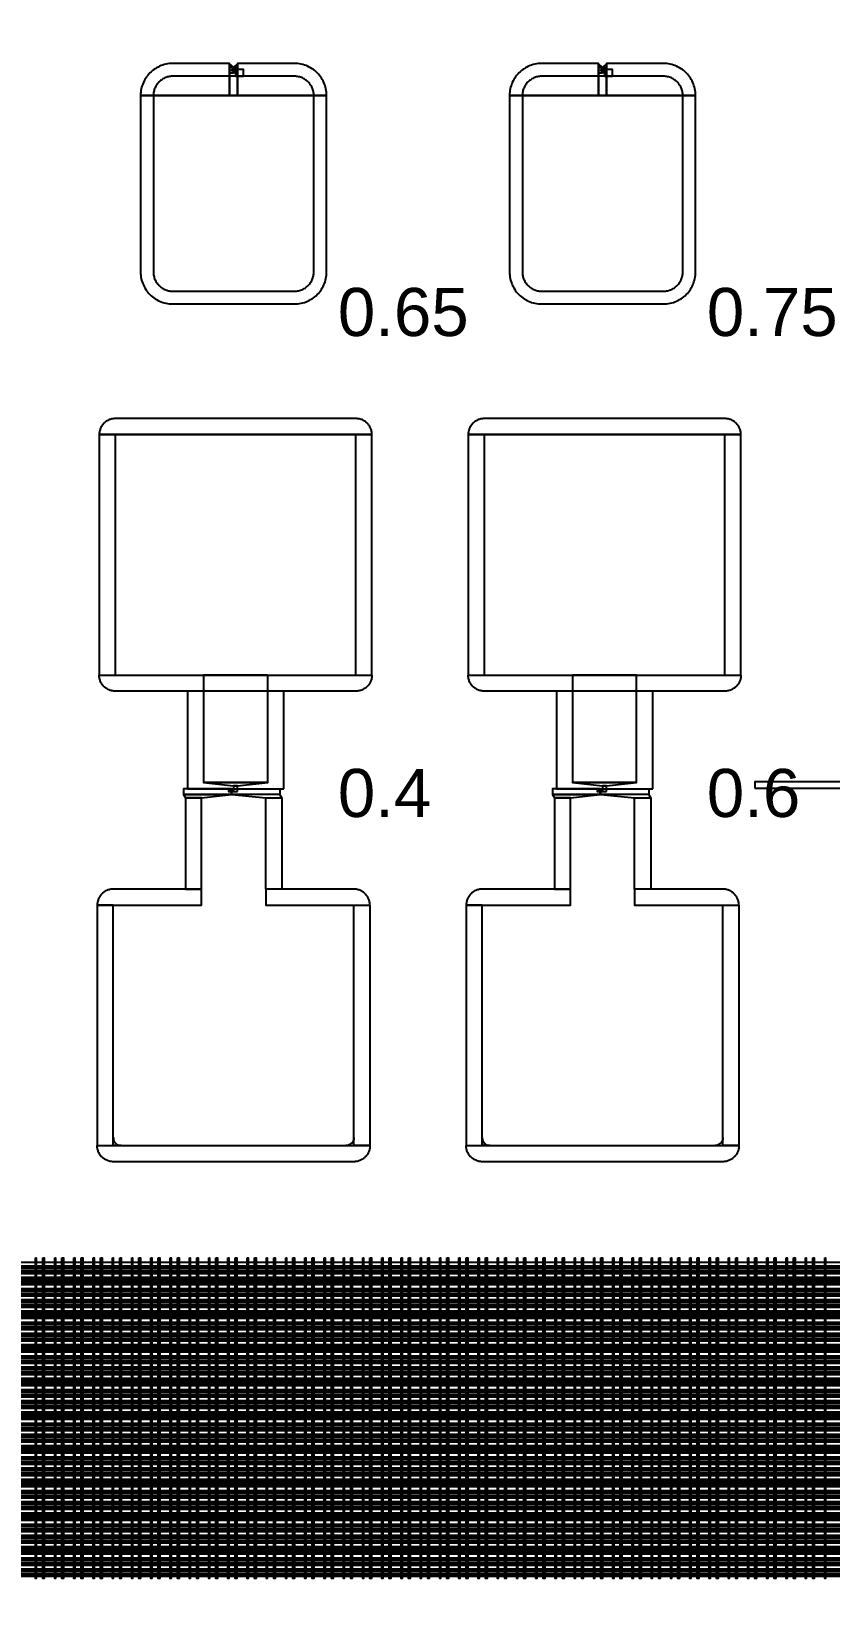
# Model space of a CAD drawing. Extents: x -50000 to 50000, y -50000 to 50000.
# Drawn here: x -18002 to -17007, y 15980 to 17940 of the extents above; entities that cross this region are included whole.
import ezdxf

# ---------------------------------------------------------------- set-up
doc = ezdxf.new("R2010")
doc.units = 0
doc.layers.get('0').update_dxf_attribs({"linetype": 'CONTINUOUS'})
for name, color, linetype in [('BASEMETAL', 4, 'CONTINUOUS'), ('FRAME', 8, 'CONTINUOUS'), ('MARKERS', 2, 'CONTINUOUS'), ('SECONDLAYER', 6, 'CONTINUOUS')]:
    doc.layers.add(name, color=color, linetype=linetype)
doc.styles.get("Standard").update_dxf_attribs({"font": 'arial.ttf'})

# ---------------------------------------------------------------- blocks, each defined once
blk = doc.blocks.new('CHIP_JARRAY')
for points in [[(3689.5, 3360), (3745, 3360), (3745, 3400), (3674, 3400), (3671.9, 3399.9), (3669.8, 3399.8), (3667.7, 3399.5), (3665.7, 3399.1), (3663.6, 3398.6), (3661.6, 3398), (3659.7, 3397.3), (3657.7, 3396.5), (3655.8, 3395.6), (3654, 3394.6), (3652.2, 3393.5), (3650.5, 3392.4), (3648.8, 3391.1), (3647.2, 3389.7), (3645.7, 3388.3), (3644.3, 3386.8), (3642.9, 3385.2), (3641.6, 3383.5), (3640.5, 3381.8), (3639.4, 3380), (3638.4, 3378.2), (3637.5, 3376.3), (3636.7, 3374.3), (3636, 3372.4), (3635.4, 3370.4), (3634.9, 3368.3), (3634.5, 3366.3), (3634.2, 3364.2), (3634.1, 3362.1), (3634, 3360), (3634, 3360)], [(3749.7, 3395.5), (3745, 3399.5), (3745, 3399.5), (3745, 3395.5)], [(3749.7, 3388.5), (3749.7, 3395.5), (3745, 3395.5), (3745, 3388.5)], [(3755, 3395.5), (3755, 3399.5), (3755, 3399.5), (3750.3, 3395.5)], [(3750.3, 3388.5), (3750.3, 3395.5), (3755, 3395.5), (3755, 3388.5)], [(3810.5, 3360), (3866, 3360), (3866, 3360), (3865.9, 3362.1), (3865.8, 3364.2), (3865.5, 3366.3), (3865.1, 3368.3), (3864.6, 3370.4), (3864, 3372.4), (3863.3, 3374.3), (3862.5, 3376.3), (3861.6, 3378.2), (3860.6, 3380), (3859.5, 3381.8), (3858.4, 3383.5), (3857.1, 3385.2), (3855.7, 3386.8), (3854.3, 3388.3), (3852.8, 3389.7), (3851.2, 3391.1), (3849.5, 3392.4), (3847.8, 3393.5), (3846, 3394.6), (3844.2, 3395.6), (3842.3, 3396.5), (3840.3, 3397.3), (3838.4, 3398), (3836.4, 3398.6), (3834.3, 3399.1), (3832.3, 3399.5), (3830.2, 3399.8), (3828.1, 3399.9), (3826, 3400), (3755, 3400), (3755, 3360)], [(4149.5, 3360), (4205, 3360), (4205, 3400), (4134, 3400), (4131.9, 3399.9), (4129.8, 3399.8), (4127.7, 3399.5), (4125.7, 3399.1), (4123.6, 3398.6), (4121.6, 3398), (4119.7, 3397.3), (4117.7, 3396.5), (4115.8, 3395.6), (4114, 3394.6), (4112.2, 3393.5), (4110.5, 3392.4), (4108.8, 3391.1), (4107.2, 3389.7), (4105.7, 3388.3), (4104.3, 3386.8), (4102.9, 3385.2), (4101.6, 3383.5), (4100.5, 3381.8), (4099.4, 3380), (4098.4, 3378.2), (4097.5, 3376.3), (4096.7, 3374.3), (4096, 3372.4), (4095.4, 3370.4), (4094.9, 3368.3), (4094.5, 3366.3), (4094.2, 3364.2), (4094.1, 3362.1), (4094, 3360), (4094, 3360)], [(4209.6, 3395.5), (4205, 3399.5), (4205, 3399.5), (4205, 3395.5)], [(4209.6, 3388.5), (4209.6, 3395.5), (4205, 3395.5), (4205, 3388.5)], [(4215, 3395.5), (4215, 3399.5), (4215, 3399.5), (4210.4, 3395.5)], [(4210.4, 3388.5), (4210.4, 3395.5), (4215, 3395.5), (4215, 3388.5)], [(4270.5, 3360), (4326, 3360), (4326, 3360), (4325.9, 3362.1), (4325.8, 3364.2), (4325.5, 3366.3), (4325.1, 3368.3), (4324.6, 3370.4), (4324, 3372.4), (4323.3, 3374.3), (4322.5, 3376.3), (4321.6, 3378.2), (4320.6, 3380), (4319.5, 3381.8), (4318.4, 3383.5), (4317.1, 3385.2), (4315.7, 3386.8), (4314.3, 3388.3), (4312.8, 3389.7), (4311.2, 3391.1), (4309.5, 3392.4), (4307.8, 3393.5), (4306, 3394.6), (4304.2, 3395.6), (4302.3, 3396.5), (4300.3, 3397.3), (4298.4, 3398), (4296.4, 3398.6), (4294.3, 3399.1), (4292.3, 3399.5), (4290.2, 3399.8), (4288.1, 3399.9), (4286, 3400), (4215, 3400), (4215, 3360)], [(3755, 3360), (3755, 3388.5), (3745, 3388.5), (3745, 3360)], [(4215, 3360), (4215, 3388.5), (4205, 3388.5), (4205, 3360)], [(3750, 3100), (3826, 3100), (3828.1, 3100.1), (3830.2, 3100.2), (3832.3, 3100.5), (3834.3, 3100.9), (3836.4, 3101.4), (3838.4, 3102), (3840.3, 3102.7), (3842.3, 3103.5), (3844.2, 3104.4), (3846, 3105.4), (3847.8, 3106.5), (3849.5, 3107.6), (3851.2, 3108.9), (3852.8, 3110.3), (3854.3, 3111.7), (3855.7, 3113.2), (3857.1, 3114.8), (3858.4, 3116.5), (3859.5, 3118.2), (3860.6, 3120), (3861.6, 3121.8), (3862.5, 3123.7), (3863.3, 3125.7), (3864, 3127.6), (3864.6, 3129.6), (3865.1, 3131.7), (3865.5, 3133.7), (3865.8, 3135.8), (3865.9, 3137.9), (3866, 3140), (3866, 3360), (3634, 3360), (3634, 3140), (3634.1, 3137.9), (3634.2, 3135.8), (3634.5, 3133.7), (3634.9, 3131.7), (3635.4, 3129.6), (3636, 3127.6), (3636.7, 3125.7), (3637.5, 3123.7), (3638.4, 3121.8), (3639.4, 3120), (3640.5, 3118.2), (3641.6, 3116.5), (3642.9, 3114.8), (3644.3, 3113.2), (3645.7, 3111.7), (3647.2, 3110.3), (3648.8, 3108.9), (3650.5, 3107.6), (3652.2, 3106.5), (3654, 3105.4), (3655.8, 3104.4), (3657.7, 3103.5), (3659.7, 3102.7), (3661.6, 3102), (3663.6, 3101.4), (3665.7, 3100.9), (3667.7, 3100.5), (3669.8, 3100.2), (3671.9, 3100.1), (3674, 3100)], [(4210, 3100), (4286, 3100), (4288.1, 3100.1), (4290.2, 3100.2), (4292.3, 3100.5), (4294.3, 3100.9), (4296.4, 3101.4), (4298.4, 3102), (4300.3, 3102.7), (4302.3, 3103.5), (4304.2, 3104.4), (4306, 3105.4), (4307.8, 3106.5), (4309.5, 3107.6), (4311.2, 3108.9), (4312.8, 3110.3), (4314.3, 3111.7), (4315.7, 3113.2), (4317.1, 3114.8), (4318.4, 3116.5), (4319.5, 3118.2), (4320.6, 3120), (4321.6, 3121.8), (4322.5, 3123.7), (4323.3, 3125.7), (4324, 3127.6), (4324.6, 3129.6), (4325.1, 3131.7), (4325.5, 3133.7), (4325.8, 3135.8), (4325.9, 3137.9), (4326, 3140), (4326, 3360), (4094, 3360), (4094, 3140), (4094.1, 3137.9), (4094.2, 3135.8), (4094.5, 3133.7), (4094.9, 3131.7), (4095.4, 3129.6), (4096, 3127.6), (4096.7, 3125.7), (4097.5, 3123.7), (4098.4, 3121.8), (4099.4, 3120), (4100.5, 3118.2), (4101.6, 3116.5), (4102.9, 3114.8), (4104.3, 3113.2), (4105.7, 3111.7), (4107.2, 3110.3), (4108.8, 3108.9), (4110.5, 3107.6), (4112.2, 3106.5), (4114, 3105.4), (4115.8, 3104.4), (4117.7, 3103.5), (4119.7, 3102.7), (4121.6, 3102), (4123.6, 3101.4), (4125.7, 3100.9), (4127.7, 3100.5), (4129.8, 3100.2), (4131.9, 3100.1), (4134, 3100)], [(3752.5, 2937), (3922.5, 2937), (3922.5, 2937), (3922.5, 2938), (3922.4, 2939.1), (3922.3, 2940.1), (3922.1, 2941.2), (3921.8, 2942.2), (3921.5, 2943.2), (3921.2, 2944.2), (3920.8, 2945.1), (3920.3, 2946.1), (3919.8, 2947), (3919.3, 2947.9), (3918.7, 2948.8), (3918, 2949.6), (3917.4, 2950.4), (3916.6, 2951.1), (3915.9, 2951.9), (3915.1, 2952.5), (3914.3, 2953.2), (3913.4, 2953.8), (3912.5, 2954.3), (3911.6, 2954.8), (3910.6, 2955.3), (3909.7, 2955.7), (3908.7, 2956), (3907.7, 2956.3), (3906.7, 2956.6), (3905.6, 2956.8), (3904.6, 2956.9), (3903.5, 2957), (3902.5, 2957), (3602.5, 2957), (3601.5, 2957), (3600.4, 2956.9), (3599.4, 2956.8), (3598.3, 2956.6), (3597.3, 2956.3), (3596.3, 2956), (3595.3, 2955.7), (3594.4, 2955.3), (3593.4, 2954.8), (3592.5, 2954.3), (3591.6, 2953.8), (3590.7, 2953.2), (3589.9, 2952.5), (3589.1, 2951.9), (3588.4, 2951.1), (3587.6, 2950.4), (3587, 2949.6), (3586.3, 2948.8), (3585.7, 2947.9), (3585.2, 2947), (3584.7, 2946.1), (3584.2, 2945.1), (3583.8, 2944.2), (3583.5, 2943.2), (3583.2, 2942.2), (3582.9, 2941.2), (3582.7, 2940.1), (3582.6, 2939.1), (3582.5, 2938), (3582.5, 2937), (3582.5, 2937)], [(4212.5, 2937), (4382.5, 2937), (4382.5, 2937), (4382.5, 2938), (4382.4, 2939.1), (4382.3, 2940.1), (4382.1, 2941.2), (4381.8, 2942.2), (4381.5, 2943.2), (4381.2, 2944.2), (4380.8, 2945.1), (4380.3, 2946.1), (4379.8, 2947), (4379.3, 2947.9), (4378.7, 2948.8), (4378, 2949.6), (4377.4, 2950.4), (4376.6, 2951.1), (4375.9, 2951.9), (4375.1, 2952.5), (4374.3, 2953.2), (4373.4, 2953.8), (4372.5, 2954.3), (4371.6, 2954.8), (4370.6, 2955.3), (4369.7, 2955.7), (4368.7, 2956), (4367.7, 2956.3), (4366.7, 2956.6), (4365.6, 2956.8), (4364.6, 2956.9), (4363.5, 2957), (4362.5, 2957), (4062.5, 2957), (4061.5, 2957), (4060.4, 2956.9), (4059.4, 2956.8), (4058.3, 2956.6), (4057.3, 2956.3), (4056.3, 2956), (4055.3, 2955.7), (4054.4, 2955.3), (4053.4, 2954.8), (4052.5, 2954.3), (4051.6, 2953.8), (4050.7, 2953.2), (4049.9, 2952.5), (4049.1, 2951.9), (4048.4, 2951.1), (4047.6, 2950.4), (4047, 2949.6), (4046.3, 2948.8), (4045.7, 2947.9), (4045.2, 2947), (4044.7, 2946.1), (4044.2, 2945.1), (4043.8, 2944.2), (4043.5, 2943.2), (4043.2, 2942.2), (4042.9, 2941.2), (4042.7, 2940.1), (4042.6, 2939.1), (4042.5, 2938), (4042.5, 2937), (4042.5, 2937)], [(3922.5, 2637), (3922.5, 2937), (3582.5, 2937), (3582.5, 2637)], [(4382.5, 2637), (4382.5, 2937), (4042.5, 2937), (4042.5, 2637)], [(3752.5, 2637), (3922.5, 2637), (3922.5, 2637), (3922.5, 2636), (3922.4, 2634.9), (3922.3, 2633.9), (3922.1, 2632.8), (3921.8, 2631.8), (3921.5, 2630.8), (3921.2, 2629.8), (3920.8, 2628.9), (3920.3, 2627.9), (3919.8, 2627), (3919.3, 2626.1), (3918.7, 2625.2), (3918, 2624.4), (3917.4, 2623.6), (3916.6, 2622.9), (3915.9, 2622.1), (3915.1, 2621.5), (3914.3, 2620.8), (3913.4, 2620.2), (3912.5, 2619.7), (3911.6, 2619.2), (3910.6, 2618.7), (3909.7, 2618.3), (3908.7, 2618), (3907.7, 2617.7), (3906.7, 2617.4), (3905.6, 2617.2), (3904.6, 2617.1), (3903.5, 2617), (3902.5, 2617), (3602.5, 2617), (3601.5, 2617), (3600.4, 2617.1), (3599.4, 2617.2), (3598.3, 2617.4), (3597.3, 2617.7), (3596.3, 2618), (3595.3, 2618.3), (3594.4, 2618.7), (3593.4, 2619.2), (3592.5, 2619.7), (3591.6, 2620.2), (3590.7, 2620.8), (3589.9, 2621.5), (3589.1, 2622.1), (3588.4, 2622.9), (3587.6, 2623.6), (3587, 2624.4), (3586.3, 2625.2), (3585.7, 2626.1), (3585.2, 2627), (3584.7, 2627.9), (3584.2, 2628.9), (3583.8, 2629.8), (3583.5, 2630.8), (3583.2, 2631.8), (3582.9, 2632.8), (3582.7, 2633.9), (3582.6, 2634.9), (3582.5, 2636), (3582.5, 2637), (3582.5, 2637)], [(4212.5, 2637), (4382.5, 2637), (4382.5, 2637), (4382.5, 2636), (4382.4, 2634.9), (4382.3, 2633.9), (4382.1, 2632.8), (4381.8, 2631.8), (4381.5, 2630.8), (4381.2, 2629.8), (4380.8, 2628.9), (4380.3, 2627.9), (4379.8, 2627), (4379.3, 2626.1), (4378.7, 2625.2), (4378, 2624.4), (4377.4, 2623.6), (4376.6, 2622.9), (4375.9, 2622.1), (4375.1, 2621.5), (4374.3, 2620.8), (4373.4, 2620.2), (4372.5, 2619.7), (4371.6, 2619.2), (4370.6, 2618.7), (4369.7, 2618.3), (4368.7, 2618), (4367.7, 2617.7), (4366.7, 2617.4), (4365.6, 2617.2), (4364.6, 2617.1), (4363.5, 2617), (4362.5, 2617), (4062.5, 2617), (4061.5, 2617), (4060.4, 2617.1), (4059.4, 2617.2), (4058.3, 2617.4), (4057.3, 2617.7), (4056.3, 2618), (4055.3, 2618.3), (4054.4, 2618.7), (4053.4, 2619.2), (4052.5, 2619.7), (4051.6, 2620.2), (4050.7, 2620.8), (4049.9, 2621.5), (4049.1, 2622.1), (4048.4, 2622.9), (4047.6, 2623.6), (4047, 2624.4), (4046.3, 2625.2), (4045.7, 2626.1), (4045.2, 2627), (4044.7, 2627.9), (4044.2, 2628.9), (4043.8, 2629.8), (4043.5, 2630.8), (4043.2, 2631.8), (4042.9, 2632.8), (4042.7, 2633.9), (4042.6, 2634.9), (4042.5, 2636), (4042.5, 2637), (4042.5, 2637)], [(3812.5, 2495), (3812.5, 2617), (3692.5, 2617), (3692.5, 2495)], [(4272.5, 2495), (4272.5, 2617), (4152.5, 2617), (4152.5, 2495)], [(3747.3, 2488), (3747.3, 2495), (3687.5, 2495), (3687.5, 2488)], [(3747.7, 2488), (3747.7, 2495), (3807.5, 2495), (3807.5, 2488)], [(4207.2, 2488), (4207.2, 2495), (4147.5, 2495), (4147.5, 2488)], [(4207.8, 2488), (4207.8, 2495), (4267.5, 2495), (4267.5, 2488)], [(3710, 2484), (3747.3, 2488), (3687.5, 2488), (3690, 2484)], [(3710, 2370), (3710, 2484), (3690, 2484), (3690, 2370)], [(3810, 2484), (3807.5, 2488), (3747.7, 2488), (3790, 2484)], [(3790, 2370), (3790, 2484), (3810, 2484), (3810, 2370)], [(4170, 2484), (4207.2, 2488), (4147.5, 2488), (4150, 2484)], [(4170, 2370), (4170, 2484), (4150, 2484), (4150, 2370)], [(4270, 2484), (4267.5, 2488), (4207.8, 2488), (4250, 2484)], [(4250, 2370), (4250, 2484), (4270, 2484), (4270, 2370)], [(3645, 2350), (3710, 2350), (3710, 2370), (3600, 2370), (3599, 2370), (3597.9, 2369.9), (3596.9, 2369.8), (3595.8, 2369.6), (3594.8, 2369.3), (3593.8, 2369), (3592.8, 2368.7), (3591.9, 2368.3), (3590.9, 2367.8), (3590, 2367.3), (3589.1, 2366.8), (3588.2, 2366.2), (3587.4, 2365.5), (3586.6, 2364.9), (3585.9, 2364.1), (3585.1, 2363.4), (3584.5, 2362.6), (3583.8, 2361.8), (3583.2, 2360.9), (3582.7, 2360), (3582.2, 2359.1), (3581.7, 2358.1), (3581.3, 2357.2), (3581, 2356.2), (3580.7, 2355.2), (3580.4, 2354.2), (3580.2, 2353.1), (3580.1, 2352.1), (3580, 2351), (3580, 2350), (3580, 2350)], [(3855, 2350), (3920, 2350), (3920, 2350), (3920, 2351), (3919.9, 2352.1), (3919.8, 2353.1), (3919.6, 2354.2), (3919.3, 2355.2), (3919, 2356.2), (3918.7, 2357.2), (3918.3, 2358.1), (3917.8, 2359.1), (3917.3, 2360), (3916.8, 2360.9), (3916.2, 2361.8), (3915.5, 2362.6), (3914.9, 2363.4), (3914.1, 2364.1), (3913.4, 2364.9), (3912.6, 2365.5), (3911.8, 2366.2), (3910.9, 2366.8), (3910, 2367.3), (3909.1, 2367.8), (3908.1, 2368.3), (3907.2, 2368.7), (3906.2, 2369), (3905.2, 2369.3), (3904.2, 2369.6), (3903.1, 2369.8), (3902.1, 2369.9), (3901, 2370), (3900, 2370), (3790, 2370), (3790, 2350)], [(4105, 2350), (4170, 2350), (4170, 2370), (4060, 2370), (4059, 2370), (4057.9, 2369.9), (4056.9, 2369.8), (4055.8, 2369.6), (4054.8, 2369.3), (4053.8, 2369), (4052.8, 2368.7), (4051.9, 2368.3), (4050.9, 2367.8), (4050, 2367.3), (4049.1, 2366.8), (4048.2, 2366.2), (4047.4, 2365.5), (4046.6, 2364.9), (4045.9, 2364.1), (4045.1, 2363.4), (4044.5, 2362.6), (4043.8, 2361.8), (4043.2, 2360.9), (4042.7, 2360), (4042.2, 2359.1), (4041.7, 2358.1), (4041.3, 2357.2), (4041, 2356.2), (4040.7, 2355.2), (4040.4, 2354.2), (4040.2, 2353.1), (4040.1, 2352.1), (4040, 2351), (4040, 2350), (4040, 2350)], [(4315, 2350), (4380, 2350), (4380, 2350), (4380, 2351), (4379.9, 2352.1), (4379.8, 2353.1), (4379.6, 2354.2), (4379.3, 2355.2), (4379, 2356.2), (4378.7, 2357.2), (4378.3, 2358.1), (4377.8, 2359.1), (4377.3, 2360), (4376.8, 2360.9), (4376.2, 2361.8), (4375.5, 2362.6), (4374.9, 2363.4), (4374.1, 2364.1), (4373.4, 2364.9), (4372.6, 2365.5), (4371.8, 2366.2), (4370.9, 2366.8), (4370, 2367.3), (4369.1, 2367.8), (4368.1, 2368.3), (4367.2, 2368.7), (4366.2, 2369), (4365.2, 2369.3), (4364.2, 2369.6), (4363.1, 2369.8), (4362.1, 2369.9), (4361, 2370), (4360, 2370), (4250, 2370), (4250, 2350)], [(3600, 2050), (3600, 2350), (3580, 2350), (3580, 2050)], [(3900, 2050), (3900, 2350), (3920, 2350), (3920, 2050)], [(4060, 2050), (4060, 2350), (4040, 2350), (4040, 2050)], [(4360, 2050), (4360, 2350), (4380, 2350), (4380, 2050)], [(3600, 2050), (3600, 2060), (3600.1, 2059), (3600.2, 2057.9), (3600.5, 2056.9), (3600.9, 2055.9), (3601.3, 2055), (3601.9, 2054.1), (3602.6, 2053.3), (3603.3, 2052.6), (3604.1, 2051.9), (3605, 2051.3), (3605.9, 2050.9), (3606.9, 2050.5), (3607.9, 2050.2), (3609, 2050.1), (3610, 2050)], [(3900, 2050), (3900, 2060), (3899.9, 2059), (3899.8, 2057.9), (3899.5, 2056.9), (3899.1, 2055.9), (3898.7, 2055), (3898.1, 2054.1), (3897.4, 2053.3), (3896.7, 2052.6), (3895.9, 2051.9), (3895, 2051.3), (3894.1, 2050.9), (3893.1, 2050.5), (3892.1, 2050.2), (3891, 2050.1), (3890, 2050)], [(4060, 2050), (4060, 2060), (4060.1, 2059), (4060.2, 2057.9), (4060.5, 2056.9), (4060.9, 2055.9), (4061.3, 2055), (4061.9, 2054.1), (4062.6, 2053.3), (4063.3, 2052.6), (4064.1, 2051.9), (4065, 2051.3), (4065.9, 2050.9), (4066.9, 2050.5), (4067.9, 2050.2), (4069, 2050.1), (4070, 2050)], [(4360, 2050), (4360, 2060), (4359.9, 2059), (4359.8, 2057.9), (4359.5, 2056.9), (4359.1, 2055.9), (4358.7, 2055), (4358.1, 2054.1), (4357.4, 2053.3), (4356.7, 2052.6), (4355.9, 2051.9), (4355, 2051.3), (4354.1, 2050.9), (4353.1, 2050.5), (4352.1, 2050.2), (4351, 2050.1), (4350, 2050)], [(3750, 2050), (3920, 2050), (3920, 2050), (3920, 2049), (3919.9, 2047.9), (3919.8, 2046.9), (3919.6, 2045.8), (3919.3, 2044.8), (3919, 2043.8), (3918.7, 2042.8), (3918.3, 2041.9), (3917.8, 2040.9), (3917.3, 2040), (3916.8, 2039.1), (3916.2, 2038.2), (3915.5, 2037.4), (3914.9, 2036.6), (3914.1, 2035.9), (3913.4, 2035.1), (3912.6, 2034.5), (3911.8, 2033.8), (3910.9, 2033.2), (3910, 2032.7), (3909.1, 2032.2), (3908.1, 2031.7), (3907.2, 2031.3), (3906.2, 2031), (3905.2, 2030.7), (3904.2, 2030.4), (3903.1, 2030.2), (3902.1, 2030.1), (3901, 2030), (3900, 2030), (3600, 2030), (3599, 2030), (3597.9, 2030.1), (3596.9, 2030.2), (3595.8, 2030.4), (3594.8, 2030.7), (3593.8, 2031), (3592.8, 2031.3), (3591.9, 2031.7), (3590.9, 2032.2), (3590, 2032.7), (3589.1, 2033.2), (3588.2, 2033.8), (3587.4, 2034.5), (3586.6, 2035.1), (3585.9, 2035.9), (3585.1, 2036.6), (3584.5, 2037.4), (3583.8, 2038.2), (3583.2, 2039.1), (3582.7, 2040), (3582.2, 2040.9), (3581.7, 2041.9), (3581.3, 2042.8), (3581, 2043.8), (3580.7, 2044.8), (3580.4, 2045.8), (3580.2, 2046.9), (3580.1, 2047.9), (3580, 2049), (3580, 2050), (3580, 2050)], [(4210, 2050), (4380, 2050), (4380, 2050), (4380, 2049), (4379.9, 2047.9), (4379.8, 2046.9), (4379.6, 2045.8), (4379.3, 2044.8), (4379, 2043.8), (4378.7, 2042.8), (4378.3, 2041.9), (4377.8, 2040.9), (4377.3, 2040), (4376.8, 2039.1), (4376.2, 2038.2), (4375.5, 2037.4), (4374.9, 2036.6), (4374.1, 2035.9), (4373.4, 2035.1), (4372.6, 2034.5), (4371.8, 2033.8), (4370.9, 2033.2), (4370, 2032.7), (4369.1, 2032.2), (4368.1, 2031.7), (4367.2, 2031.3), (4366.2, 2031), (4365.2, 2030.7), (4364.2, 2030.4), (4363.1, 2030.2), (4362.1, 2030.1), (4361, 2030), (4360, 2030), (4060, 2030), (4059, 2030), (4057.9, 2030.1), (4056.9, 2030.2), (4055.8, 2030.4), (4054.8, 2030.7), (4053.8, 2031), (4052.8, 2031.3), (4051.9, 2031.7), (4050.9, 2032.2), (4050, 2032.7), (4049.1, 2033.2), (4048.2, 2033.8), (4047.4, 2034.5), (4046.6, 2035.1), (4045.9, 2035.9), (4045.1, 2036.6), (4044.5, 2037.4), (4043.8, 2038.2), (4043.2, 2039.1), (4042.7, 2040), (4042.2, 2040.9), (4041.7, 2041.9), (4041.3, 2042.8), (4041, 2043.8), (4040.7, 2044.8), (4040.4, 2045.8), (4040.2, 2046.9), (4040.1, 2047.9), (4040, 2049), (4040, 2050), (4040, 2050)], [(500, 1900), (6500, 1900), (6500, 1904.3), (500, 1904.3)], [(500, 1897), (6500, 1897), (6500, 1899), (500, 1899)], [(500, 1894), (6500, 1894), (6500, 1896.4), (500, 1896.4)], [(500, 1891), (6500, 1891), (6500, 1893), (500, 1893)], [(500, 1886), (6500, 1886), (6500, 1890.3), (500, 1890.3)], [(500, 1883), (6500, 1883), (6500, 1885), (500, 1885)], [(500, 1880), (6500, 1880), (6500, 1882.4), (500, 1882.4)], [(500, 1877), (6500, 1877), (6500, 1879), (500, 1879)], [(500, 1872), (6500, 1872), (6500, 1876.3), (500, 1876.3)], [(500, 1869), (6500, 1869), (6500, 1871), (500, 1871)], [(500, 1866), (6500, 1866), (6500, 1868.4), (500, 1868.4)], [(500, 1863), (6500, 1863), (6500, 1865), (500, 1865)], [(500, 1858), (6500, 1858), (6500, 1862.3), (500, 1862.3)], [(500, 1855), (6500, 1855), (6500, 1857), (500, 1857)], [(500, 1852), (6500, 1852), (6500, 1854.4), (500, 1854.4)], [(500, 1849), (6500, 1849), (6500, 1851), (500, 1851)], [(500, 1844), (6500, 1844), (6500, 1848.3), (500, 1848.3)], [(500, 1841), (6500, 1841), (6500, 1843), (500, 1843)], [(500, 1838), (6500, 1838), (6500, 1840.4), (500, 1840.4)], [(500, 1835), (6500, 1835), (6500, 1837), (500, 1837)], [(500, 1830), (6500, 1830), (6500, 1834.3), (500, 1834.3)], [(500, 1827), (6500, 1827), (6500, 1829), (500, 1829)], [(500, 1824), (6500, 1824), (6500, 1826.4), (500, 1826.4)], [(500, 1821), (6500, 1821), (6500, 1823), (500, 1823)], [(500, 1816), (6500, 1816), (6500, 1820.3), (500, 1820.3)], [(500, 1813), (6500, 1813), (6500, 1815), (500, 1815)], [(500, 1810), (6500, 1810), (6500, 1812.4), (500, 1812.4)], [(500, 1807), (6500, 1807), (6500, 1809), (500, 1809)], [(500, 1802), (6500, 1802), (6500, 1806.3), (500, 1806.3)], [(500, 1799), (6500, 1799), (6500, 1801), (500, 1801)], [(500, 1796), (6500, 1796), (6500, 1798.4), (500, 1798.4)], [(500, 1793), (6500, 1793), (6500, 1795), (500, 1795)], [(500, 1788), (6500, 1788), (6500, 1792.3), (500, 1792.3)], [(500, 1785), (6500, 1785), (6500, 1787), (500, 1787)], [(500, 1782), (6500, 1782), (6500, 1784.4), (500, 1784.4)], [(500, 1779), (6500, 1779), (6500, 1781), (500, 1781)], [(500, 1774), (6500, 1774), (6500, 1778.3), (500, 1778.3)], [(500, 1771), (6500, 1771), (6500, 1773), (500, 1773)], [(500, 1768), (6500, 1768), (6500, 1770.4), (500, 1770.4)], [(500, 1765), (6500, 1765), (6500, 1767), (500, 1767)], [(500, 1760), (6500, 1760), (6500, 1764.3), (500, 1764.3)], [(500, 1757), (6500, 1757), (6500, 1759), (500, 1759)], [(500, 1754), (6500, 1754), (6500, 1756.4), (500, 1756.4)], [(500, 1751), (6500, 1751), (6500, 1753), (500, 1753)], [(500, 1746), (6500, 1746), (6500, 1750.3), (500, 1750.3)], [(500, 1743), (6500, 1743), (6500, 1745), (500, 1745)], [(500, 1740), (6500, 1740), (6500, 1742.4), (500, 1742.4)], [(500, 1737), (6500, 1737), (6500, 1739), (500, 1739)], [(500, 1732), (6500, 1732), (6500, 1736.3), (500, 1736.3)], [(500, 1729), (6500, 1729), (6500, 1731), (500, 1731)], [(500, 1726), (6500, 1726), (6500, 1728.4), (500, 1728.4)], [(500, 1723), (6500, 1723), (6500, 1725), (500, 1725)], [(500, 1718), (6500, 1718), (6500, 1722.3), (500, 1722.3)], [(500, 1715), (6500, 1715), (6500, 1717), (500, 1717)], [(500, 1712), (6500, 1712), (6500, 1714.4), (500, 1714.4)], [(500, 1709), (6500, 1709), (6500, 1711), (500, 1711)], [(500, 1704), (6500, 1704), (6500, 1708.3), (500, 1708.3)], [(500, 1701), (6500, 1701), (6500, 1703), (500, 1703)], [(500, 1698), (6500, 1698), (6500, 1700.4), (500, 1700.4)], [(500, 1695), (6500, 1695), (6500, 1697), (500, 1697)], [(500, 1690), (6500, 1690), (6500, 1694.3), (500, 1694.3)], [(500, 1687), (6500, 1687), (6500, 1689), (500, 1689)], [(500, 1684), (6500, 1684), (6500, 1686.4), (500, 1686.4)], [(500, 1681), (6500, 1681), (6500, 1683), (500, 1683)], [(500, 1676), (6500, 1676), (6500, 1680.3), (500, 1680.3)], [(500, 1673), (6500, 1673), (6500, 1675), (500, 1675)], [(500, 1670), (6500, 1670), (6500, 1672.4), (500, 1672.4)], [(500, 1667), (6500, 1667), (6500, 1669), (500, 1669)], [(500, 1662), (6500, 1662), (6500, 1666.3), (500, 1666.3)], [(500, 1659), (6500, 1659), (6500, 1661), (500, 1661)], [(500, 1656), (6500, 1656), (6500, 1658.4), (500, 1658.4)], [(500, 1653), (6500, 1653), (6500, 1655), (500, 1655)], [(500, 1648), (6500, 1648), (6500, 1652.3), (500, 1652.3)], [(500, 1645), (6500, 1645), (6500, 1647), (500, 1647)], [(500, 1642), (6500, 1642), (6500, 1644.4), (500, 1644.4)], [(500, 1639), (6500, 1639), (6500, 1641), (500, 1641)], [(500, 1634), (6500, 1634), (6500, 1638.3), (500, 1638.3)], [(500, 1631), (6500, 1631), (6500, 1633), (500, 1633)], [(500, 1628), (6500, 1628), (6500, 1630.4), (500, 1630.4)], [(500, 1625), (6500, 1625), (6500, 1627), (500, 1627)], [(500, 1620), (6500, 1620), (6500, 1624.3), (500, 1624.3)], [(500, 1617), (6500, 1617), (6500, 1619), (500, 1619)], [(500, 1614), (6500, 1614), (6500, 1616.4), (500, 1616.4)], [(500, 1611), (6500, 1611), (6500, 1613), (500, 1613)], [(500, 1606), (6500, 1606), (6500, 1610.3), (500, 1610.3)], [(500, 1603), (6500, 1603), (6500, 1605), (500, 1605)], [(500, 1600), (6500, 1600), (6500, 1602.4), (500, 1602.4)], [(500, 1597), (6500, 1597), (6500, 1599), (500, 1599)], [(500, 1592), (6500, 1592), (6500, 1596.3), (500, 1596.3)], [(500, 1589), (6500, 1589), (6500, 1591), (500, 1591)], [(500, 1586), (6500, 1586), (6500, 1588.4), (500, 1588.4)], [(500, 1583), (6500, 1583), (6500, 1585), (500, 1585)], [(500, 1578), (6500, 1578), (6500, 1582.3), (500, 1582.3)], [(500, 1575), (6500, 1575), (6500, 1577), (500, 1577)], [(500, 1572), (6500, 1572), (6500, 1574.4), (500, 1574.4)], [(500, 1569), (6500, 1569), (6500, 1571), (500, 1571)], [(500, 1564), (6500, 1564), (6500, 1568.3), (500, 1568.3)], [(500, 1561), (6500, 1561), (6500, 1563), (500, 1563)], [(500, 1558), (6500, 1558), (6500, 1560.4), (500, 1560.4)], [(500, 1555), (6500, 1555), (6500, 1557), (500, 1557)], [(500, 1550), (6500, 1550), (6500, 1554.3), (500, 1554.3)], [(500, 1547), (6500, 1547), (6500, 1549), (500, 1549)], [(500, 1544), (6500, 1544), (6500, 1546.4), (500, 1546.4)], [(500, 1541), (6500, 1541), (6500, 1543), (500, 1543)], [(500, 1536), (6500, 1536), (6500, 1540.3), (500, 1540.3)], [(500, 1533), (6500, 1533), (6500, 1535), (500, 1535)], [(500, 1530), (6500, 1530), (6500, 1532.4), (500, 1532.4)], [(500, 1527), (6500, 1527), (6500, 1529), (500, 1529)], [(500, 1522), (6500, 1522), (6500, 1526.3), (500, 1526.3)], [(500, 1519), (6500, 1519), (6500, 1521), (500, 1521)], [(500, 1516), (6500, 1516), (6500, 1518.4), (500, 1518.4)], [(500, 1513), (6500, 1513), (6500, 1515), (500, 1515)]]:
    blk.add_lwpolyline(points, close=True)
at = {"layer": 'SECONDLAYER'}
for points in [[(3747.5, 3392.3), (3747.5, 3391.7), (3749.7, 3391.7), (3749.7, 3392.3)], [(3749.7, 3392.3), (3749.7, 3391.7), (3750.3, 3391.7), (3750.3, 3392.3)], [(3750.3, 3392.3), (3750.3, 3391.7), (3752.5, 3391.7), (3752.5, 3392.3)], [(3752.5, 3392.3), (3752.5, 3384), (3762.5, 3384), (3762.5, 3392.3)], [(4207.5, 3392.3), (4207.5, 3391.7), (4209.6, 3391.7), (4209.6, 3392.3)], [(4209.6, 3392.3), (4209.6, 3391.7), (4210.4, 3391.7), (4210.4, 3392.3)], [(4210.4, 3392.3), (4210.4, 3391.7), (4212.5, 3391.7), (4212.5, 3392.3)], [(4212.5, 3392.3), (4212.5, 3384), (4222.5, 3384), (4222.5, 3392.3)], [(3750, 3384), (3674, 3384), (3672.7, 3384), (3671.5, 3383.9), (3670.2, 3383.7), (3669, 3383.5), (3667.8, 3383.2), (3666.6, 3382.8), (3665.4, 3382.4), (3664.2, 3381.9), (3663.1, 3381.4), (3662, 3380.8), (3660.9, 3380.1), (3659.9, 3379.4), (3658.9, 3378.7), (3657.9, 3377.8), (3657, 3377), (3656.2, 3376.1), (3655.3, 3375.1), (3654.6, 3374.1), (3653.9, 3373.1), (3653.2, 3372), (3652.6, 3370.9), (3652.1, 3369.8), (3651.6, 3368.6), (3651.2, 3367.4), (3650.8, 3366.2), (3650.5, 3365), (3650.3, 3363.8), (3650.1, 3362.5), (3650, 3361.3), (3650, 3360), (3650, 3140), (3650, 3138.7), (3650.1, 3137.5), (3650.3, 3136.2), (3650.5, 3135), (3650.8, 3133.8), (3651.2, 3132.6), (3651.6, 3131.4), (3652.1, 3130.2), (3652.6, 3129.1), (3653.2, 3128), (3653.9, 3126.9), (3654.6, 3125.9), (3655.3, 3124.9), (3656.2, 3123.9), (3657, 3123), (3657.9, 3122.2), (3658.9, 3121.3), (3659.9, 3120.6), (3660.9, 3119.9), (3662, 3119.2), (3663.1, 3118.6), (3664.2, 3118.1), (3665.4, 3117.6), (3666.6, 3117.2), (3667.8, 3116.8), (3669, 3116.5), (3670.2, 3116.3), (3671.5, 3116.1), (3672.7, 3116), (3674, 3116), (3826, 3116), (3827.3, 3116), (3828.5, 3116.1), (3829.8, 3116.3), (3831, 3116.5), (3832.2, 3116.8), (3833.4, 3117.2), (3834.6, 3117.6), (3835.8, 3118.1), (3836.9, 3118.6), (3838, 3119.2), (3839.1, 3119.9), (3840.1, 3120.6), (3841.1, 3121.3), (3842.1, 3122.2), (3843, 3123), (3843.8, 3123.9), (3844.7, 3124.9), (3845.4, 3125.9), (3846.1, 3126.9), (3846.8, 3128), (3847.4, 3129.1), (3847.9, 3130.2), (3848.4, 3131.4), (3848.8, 3132.6), (3849.2, 3133.8), (3849.5, 3135), (3849.7, 3136.2), (3849.9, 3137.5), (3850, 3138.7), (3850, 3140), (3850, 3360), (3850, 3361.3), (3849.9, 3362.5), (3849.7, 3363.8), (3849.5, 3365), (3849.2, 3366.2), (3848.8, 3367.4), (3848.4, 3368.6), (3847.9, 3369.8), (3847.4, 3370.9), (3846.8, 3372), (3846.1, 3373.1), (3845.4, 3374.1), (3844.7, 3375.1), (3843.8, 3376.1), (3843, 3377), (3842.1, 3377.8), (3841.1, 3378.7), (3840.1, 3379.4), (3839.1, 3380.1), (3838, 3380.8), (3836.9, 3381.4), (3835.8, 3381.9), (3834.6, 3382.4), (3833.4, 3382.8), (3832.2, 3383.2), (3831, 3383.5), (3829.8, 3383.7), (3828.5, 3383.9), (3827.3, 3384), (3826, 3384)], [(4210, 3384), (4134, 3384), (4132.7, 3384), (4131.5, 3383.9), (4130.2, 3383.7), (4129, 3383.5), (4127.8, 3383.2), (4126.6, 3382.8), (4125.4, 3382.4), (4124.2, 3381.9), (4123.1, 3381.4), (4122, 3380.8), (4120.9, 3380.1), (4119.9, 3379.4), (4118.9, 3378.7), (4117.9, 3377.8), (4117, 3377), (4116.2, 3376.1), (4115.3, 3375.1), (4114.6, 3374.1), (4113.9, 3373.1), (4113.2, 3372), (4112.6, 3370.9), (4112.1, 3369.8), (4111.6, 3368.6), (4111.2, 3367.4), (4110.8, 3366.2), (4110.5, 3365), (4110.3, 3363.8), (4110.1, 3362.5), (4110, 3361.3), (4110, 3360), (4110, 3140), (4110, 3138.7), (4110.1, 3137.5), (4110.3, 3136.2), (4110.5, 3135), (4110.8, 3133.8), (4111.2, 3132.6), (4111.6, 3131.4), (4112.1, 3130.2), (4112.6, 3129.1), (4113.2, 3128), (4113.9, 3126.9), (4114.6, 3125.9), (4115.3, 3124.9), (4116.2, 3123.9), (4117, 3123), (4117.9, 3122.2), (4118.9, 3121.3), (4119.9, 3120.6), (4120.9, 3119.9), (4122, 3119.2), (4123.1, 3118.6), (4124.2, 3118.1), (4125.4, 3117.6), (4126.6, 3117.2), (4127.8, 3116.8), (4129, 3116.5), (4130.2, 3116.3), (4131.5, 3116.1), (4132.7, 3116), (4134, 3116), (4286, 3116), (4287.3, 3116), (4288.5, 3116.1), (4289.8, 3116.3), (4291, 3116.5), (4292.2, 3116.8), (4293.4, 3117.2), (4294.6, 3117.6), (4295.8, 3118.1), (4296.9, 3118.6), (4298, 3119.2), (4299.1, 3119.9), (4300.1, 3120.6), (4301.1, 3121.3), (4302.1, 3122.2), (4303, 3123), (4303.8, 3123.9), (4304.7, 3124.9), (4305.4, 3125.9), (4306.1, 3126.9), (4306.8, 3128), (4307.4, 3129.1), (4307.9, 3130.2), (4308.4, 3131.4), (4308.8, 3132.6), (4309.2, 3133.8), (4309.5, 3135), (4309.7, 3136.2), (4309.9, 3137.5), (4310, 3138.7), (4310, 3140), (4310, 3360), (4310, 3361.3), (4309.9, 3362.5), (4309.7, 3363.8), (4309.5, 3365), (4309.2, 3366.2), (4308.8, 3367.4), (4308.4, 3368.6), (4307.9, 3369.8), (4307.4, 3370.9), (4306.8, 3372), (4306.1, 3373.1), (4305.4, 3374.1), (4304.7, 3375.1), (4303.8, 3376.1), (4303, 3377), (4302.1, 3377.8), (4301.1, 3378.7), (4300.1, 3379.4), (4299.1, 3380.1), (4298, 3380.8), (4296.9, 3381.4), (4295.8, 3381.9), (4294.6, 3382.4), (4293.4, 3382.8), (4292.2, 3383.2), (4291, 3383.5), (4289.8, 3383.7), (4288.5, 3383.9), (4287.3, 3384), (4286, 3384)], [(3902.5, 2637), (3902.5, 2937), (3602.5, 2937), (3602.5, 2637)], [(4362.5, 2637), (4362.5, 2937), (4062.5, 2937), (4062.5, 2637)], [(3792.5, 2503), (3792.5, 2637), (3712.5, 2637), (3712.5, 2503)], [(4252.5, 2503), (4252.5, 2637), (4172.5, 2637), (4172.5, 2503)], [(3755, 2499), (3792.5, 2503), (3712.5, 2503), (3750, 2499)], [(3747.3, 2492), (3747.3, 2492.7), (3743.6, 2492.7), (3743.6, 2492)], [(3747.7, 2492), (3747.7, 2492.7), (3747.3, 2492.7), (3747.3, 2492)], [(3750, 2492), (3750, 2492.7), (3747.7, 2492.7), (3747.7, 2492)], [(3755, 2492), (3755, 2499), (3750, 2499), (3750, 2492)], [(4215, 2499), (4252.5, 2503), (4172.5, 2503), (4210, 2499)], [(4207.2, 2492), (4207.2, 2492.7), (4203.4, 2492.7), (4203.4, 2492)], [(4207.8, 2492), (4207.8, 2492.7), (4207.2, 2492.7), (4207.2, 2492)], [(4210, 2492), (4210, 2492.7), (4207.8, 2492.7), (4207.8, 2492)], [(4215, 2492), (4215, 2499), (4210, 2499), (4210, 2492)], [(3503, 1910), (3504, 1910), (3504, 1510), (3503, 1510)], [(3512, 1910), (3514, 1910), (3514, 1510), (3512, 1510)], [(3527, 1910), (3528, 1910), (3528, 1510), (3527, 1510)], [(3536, 1910), (3538, 1910), (3538, 1510), (3536, 1510)], [(3551, 1910), (3552, 1910), (3552, 1510), (3551, 1510)], [(3560, 1910), (3562, 1910), (3562, 1510), (3560, 1510)], [(3575, 1910), (3576, 1910), (3576, 1510), (3575, 1510)], [(3584, 1910), (3586, 1910), (3586, 1510), (3584, 1510)], [(3599, 1910), (3600, 1910), (3600, 1510), (3599, 1510)], [(3608, 1910), (3610, 1910), (3610, 1510), (3608, 1510)], [(3623, 1910), (3624, 1910), (3624, 1510), (3623, 1510)], [(3632, 1910), (3634, 1910), (3634, 1510), (3632, 1510)], [(3647, 1910), (3648, 1910), (3648, 1510), (3647, 1510)], [(3656, 1910), (3658, 1910), (3658, 1510), (3656, 1510)], [(3671, 1910), (3672, 1910), (3672, 1510), (3671, 1510)], [(3680, 1910), (3682, 1910), (3682, 1510), (3680, 1510)], [(3695, 1910), (3696, 1910), (3696, 1510), (3695, 1510)], [(3704, 1910), (3706, 1910), (3706, 1510), (3704, 1510)], [(3719, 1910), (3720, 1910), (3720, 1510), (3719, 1510)], [(3728, 1910), (3730, 1910), (3730, 1510), (3728, 1510)], [(3743, 1910), (3744, 1910), (3744, 1510), (3743, 1510)], [(3752, 1910), (3754, 1910), (3754, 1510), (3752, 1510)], [(3767, 1910), (3768, 1910), (3768, 1510), (3767, 1510)], [(3776, 1910), (3778, 1910), (3778, 1510), (3776, 1510)], [(3791, 1910), (3792, 1910), (3792, 1510), (3791, 1510)], [(3800, 1910), (3802, 1910), (3802, 1510), (3800, 1510)], [(3815, 1910), (3816, 1910), (3816, 1510), (3815, 1510)], [(3824, 1910), (3826, 1910), (3826, 1510), (3824, 1510)], [(3839, 1910), (3840, 1910), (3840, 1510), (3839, 1510)], [(3848, 1910), (3850, 1910), (3850, 1510), (3848, 1510)], [(3863, 1910), (3864, 1910), (3864, 1510), (3863, 1510)], [(3872, 1910), (3874, 1910), (3874, 1510), (3872, 1510)], [(3887, 1910), (3888, 1910), (3888, 1510), (3887, 1510)], [(3896, 1910), (3898, 1910), (3898, 1510), (3896, 1510)], [(3911, 1910), (3912, 1910), (3912, 1510), (3911, 1510)], [(3920, 1910), (3922, 1910), (3922, 1510), (3920, 1510)], [(3935, 1910), (3936, 1910), (3936, 1510), (3935, 1510)], [(3944, 1910), (3946, 1910), (3946, 1510), (3944, 1510)], [(3959, 1910), (3960, 1910), (3960, 1510), (3959, 1510)], [(3968, 1910), (3970, 1910), (3970, 1510), (3968, 1510)], [(3983, 1910), (3984, 1910), (3984, 1510), (3983, 1510)], [(3992, 1910), (3994, 1910), (3994, 1510), (3992, 1510)], [(4007, 1910), (4008, 1910), (4008, 1510), (4007, 1510)], [(4016, 1910), (4018, 1910), (4018, 1510), (4016, 1510)], [(4031, 1910), (4032, 1910), (4032, 1510), (4031, 1510)], [(4040, 1910), (4042, 1910), (4042, 1510), (4040, 1510)], [(4055, 1910), (4056, 1910), (4056, 1510), (4055, 1510)], [(4064, 1910), (4066, 1910), (4066, 1510), (4064, 1510)], [(4079, 1910), (4080, 1910), (4080, 1510), (4079, 1510)], [(4088, 1910), (4090, 1910), (4090, 1510), (4088, 1510)], [(4103, 1910), (4104, 1910), (4104, 1510), (4103, 1510)], [(4112, 1910), (4114, 1910), (4114, 1510), (4112, 1510)], [(4127, 1910), (4128, 1910), (4128, 1510), (4127, 1510)], [(4136, 1910), (4138, 1910), (4138, 1510), (4136, 1510)], [(4151, 1910), (4152, 1910), (4152, 1510), (4151, 1510)], [(4160, 1910), (4162, 1910), (4162, 1510), (4160, 1510)], [(4175, 1910), (4176, 1910), (4176, 1510), (4175, 1510)], [(4184, 1910), (4186, 1910), (4186, 1510), (4184, 1510)], [(4199, 1910), (4200, 1910), (4200, 1510), (4199, 1510)], [(4208, 1910), (4210, 1910), (4210, 1510), (4208, 1510)], [(4223, 1910), (4224, 1910), (4224, 1510), (4223, 1510)], [(4232, 1910), (4234, 1910), (4234, 1510), (4232, 1510)], [(4247, 1910), (4248, 1910), (4248, 1510), (4247, 1510)], [(4256, 1910), (4258, 1910), (4258, 1510), (4256, 1510)], [(4271, 1910), (4272, 1910), (4272, 1510), (4271, 1510)], [(4280, 1910), (4282, 1910), (4282, 1510), (4280, 1510)], [(4295, 1910), (4296, 1910), (4296, 1510), (4295, 1510)], [(4304, 1910), (4306, 1910), (4306, 1510), (4304, 1510)], [(4319, 1910), (4320, 1910), (4320, 1510), (4319, 1510)], [(4328, 1910), (4330, 1910), (4330, 1510), (4328, 1510)], [(4343, 1910), (4344, 1910), (4344, 1510), (4343, 1510)], [(4352, 1910), (4354, 1910), (4354, 1510), (4352, 1510)], [(4367, 1910), (4368, 1910), (4368, 1510), (4367, 1510)], [(4376, 1910), (4378, 1910), (4378, 1510), (4376, 1510)], [(4391, 1910), (4392, 1910), (4392, 1510), (4391, 1510)], [(4400, 1910), (4402, 1910), (4402, 1510), (4400, 1510)], [(4415, 1910), (4416, 1910), (4416, 1510), (4415, 1510)], [(4424, 1910), (4426, 1910), (4426, 1510), (4424, 1510)], [(4439, 1910), (4440, 1910), (4440, 1510), (4439, 1510)], [(4448, 1910), (4450, 1910), (4450, 1510), (4448, 1510)], [(4463, 1910), (4464, 1910), (4464, 1510), (4463, 1510)], [(4472, 1910), (4474, 1910), (4474, 1510), (4472, 1510)], [(4487, 1910), (4488, 1910), (4488, 1510), (4487, 1510)]]:
    blk.add_lwpolyline(points, close=True, dxfattribs=at)
at = {"layer": 'MARKERS'}
for s, p in [('0.65', (3880, 3060)), ('0.75', (4340, 3060)), ('0.4', (3880, 2460)), ('0.6', (4340, 2460))]:
    blk.add_text(s, height=60, dxfattribs=at).set_placement(p)

msp = doc.modelspace()

# ---------------------------------------------------------------- linework, layer by layer
at = {"layer": 'FRAME'}
for radius in [50000, 49500]:
    msp.add_circle((0, 0), radius, dxfattribs=at)
at = {"layer": 'MARKERS'}
msp.add_lwpolyline([(-17100, 16996), (-16900, 16996), (-16900, 17004), (-17100, 17004)], close=True, dxfattribs=at)

# ---------------------------------------------------------------- block references
at = {"layer": 'BASEMETAL'}
msp.add_blockref('CHIP_JARRAY', (-21500, 14500), dxfattribs=at)

doc.saveas('drawing.dxf')
